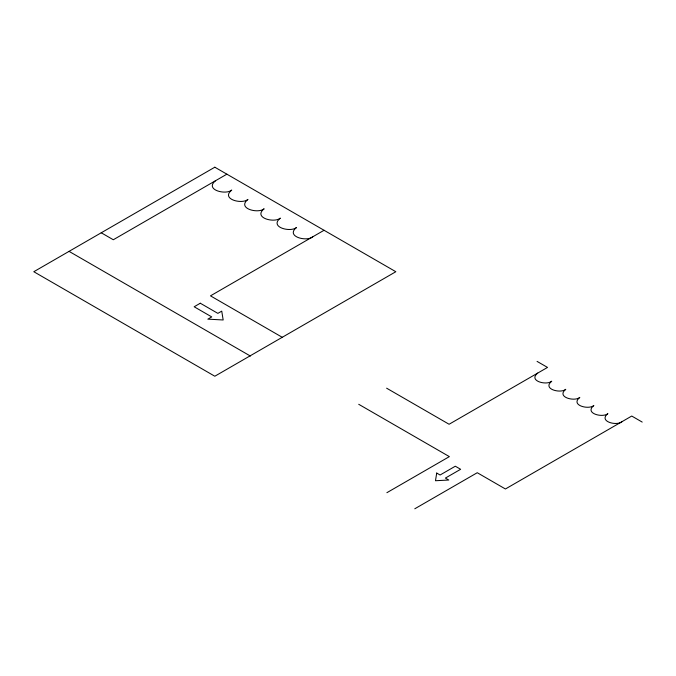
<?xml version="1.0" encoding="UTF-8"?>
<svg xmlns="http://www.w3.org/2000/svg" width="676" height="676" viewBox="0 0 676 676"><rect width="100%" height="100%" fill="white"/><g stroke="black" fill="none" stroke-linecap="round" stroke-linejoin="round"><path stroke-width="1.01" d="M312.718 236.82C306.777 242.042 285.162 236.532 296.527 227.474C290.57 232.688 268.972 227.187 280.329 218.12C274.371 223.342 252.773 217.833 264.13 208.774C258.19 213.988 236.575 208.487 247.94 199.42C241.983 204.634 220.384 199.133 231.741 190.074C225.801 195.288 204.186 189.779 215.551 180.72M621.92 421.723C616.765 426.243 598.032 421.469 607.876 413.619C602.73 418.14 583.996 413.366 593.841 405.515C588.686 410.036 569.961 405.262 579.805 397.412C574.642 401.933 555.925 397.158 565.77 389.308C560.607 393.829 541.89 389.055 551.734 381.205C546.58 385.726 527.846 380.951 537.699 373.101M226.882 174.171L113.306 239.752L101.239 232.781M324.058 230.279L210.481 295.851L282.568 337.476M386.883 492.694L449.363 456.621L358.719 404.29M414.777 508.791L477.256 472.718L505.42 488.985L631.739 416.044L642.2 422.086M537.065 361.39L547.526 367.423L449.092 424.258L386.613 388.185M69.053 251.362L250.39 356.049M436.721 473.065L435.479 480.737L448.763 480.019L445.399 478.076L460.626 469.288L455.311 466.22L440.084 475.008L436.721 473.065M214.816 167.209L33.8 271.718L214.816 376.228L395.832 271.718L214.816 167.209M200.29 303.228L194.164 306.769L211.732 316.909L207.853 319.148L223.173 319.976L221.736 311.129L217.858 313.368L200.29 303.228"/></g></svg>
